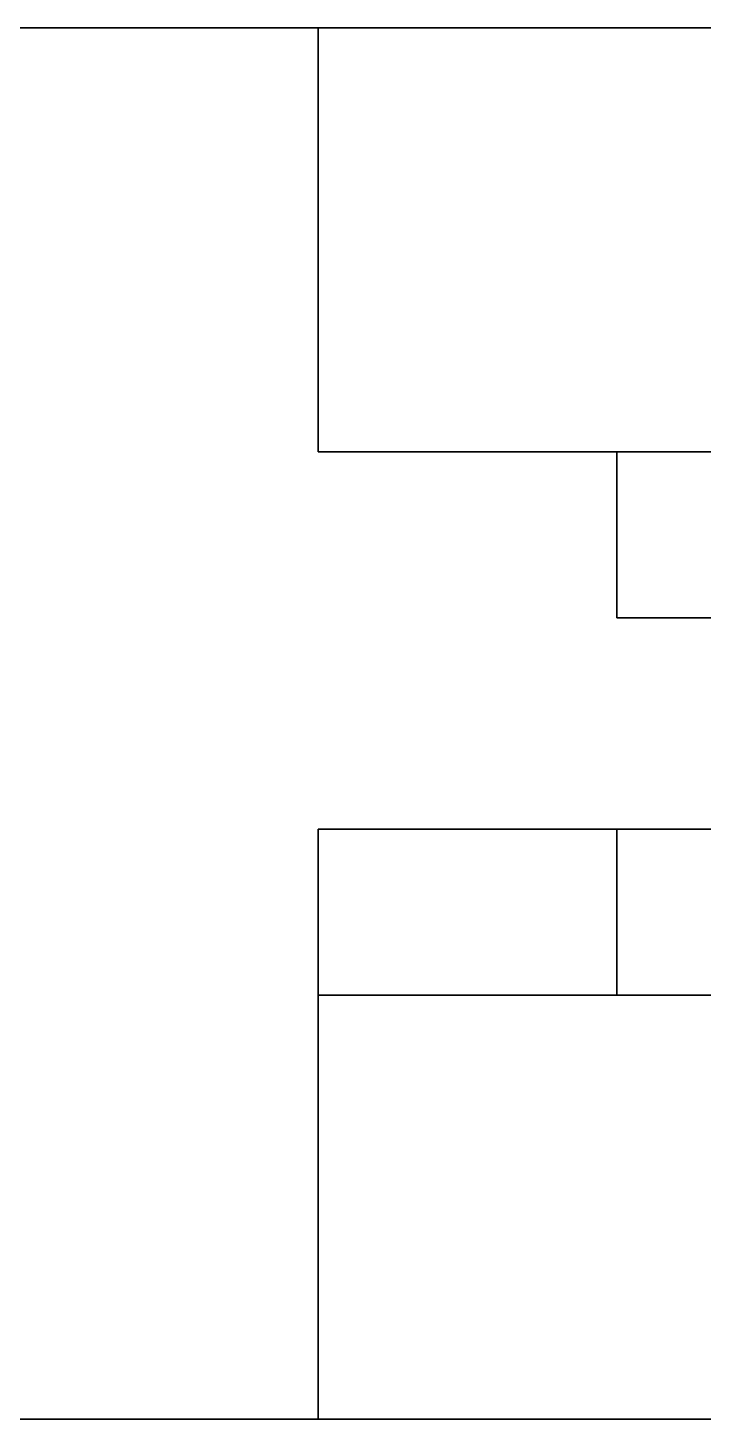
# Model space of a CAD drawing. Header units: metres. Extents: x -14 to 38.7, y -1.1 to 11.2.
# Drawn here: x 18.44 to 23.32, y 0.57 to 10.63 of the extents above; entities that cross this region are included whole.
import ezdxf

# ---------------------------------------------------------------- set-up
doc = ezdxf.new("R2010")
doc.units = ezdxf.units.M

msp = doc.modelspace()

# ---------------------------------------------------------------- linework, layer by layer
at = {"layer": 'F1_CORE', "color": 8}
msp.add_polyline3d([(30.88, 6.73, 0), (30.88, 4.47, 0), (29.23, 4.47, 0), (29.23, 4.835, 0), (20.54, 4.835, 0), (20.54, 0.57, 0), (18.14, 0.57, 0), (18.14, 4.835, 0), (9.45, 4.835, 0), (9.45, 4.47, 0), (7.8, 4.47, 0), (7.8, 6.73, 0), (9.45, 6.73, 0), (9.45, 6.365, 0), (15.98, 6.365, 0), (15.98, 7.565, 0), (18.14, 7.565, 0), (18.14, 10.63, 0), (20.54, 10.63, 0), (20.54, 7.565, 0), (22.7, 7.565, 0), (22.7, 6.365, 0), (29.23, 6.365, 0), (29.23, 6.73, 0)], close=True, dxfattribs=at)
at = {"layer": 'F1_CORE', "color": 15}
msp.add_polyline3d([(7.8, 6.73, 2.6), (7.8, 4.47, 2.6), (9.45, 4.47, 2.6), (9.45, 4.835, 2.6), (18.14, 4.835, 2.6), (18.14, 0.57, 2.6), (20.54, 0.57, 2.6), (20.54, 4.835, 2.6), (29.23, 4.835, 2.6), (29.23, 4.47, 2.6), (30.88, 4.47, 2.6), (30.88, 6.73, 2.6), (29.23, 6.73, 2.6), (29.23, 6.365, 2.6), (22.7, 6.365, 2.6), (22.7, 7.565, 2.6), (20.54, 7.565, 2.6), (20.54, 10.63, 2.6), (18.14, 10.63, 2.6), (18.14, 7.565, 2.6), (15.98, 7.565, 2.6), (15.98, 6.365, 2.6), (9.45, 6.365, 2.6), (9.45, 6.73, 2.6)], close=True, dxfattribs=at)
at = {"layer": 'F1_CORE', "color": 43}
for points in [[(20.54, 10.63, 2.6), (20.54, 10.63), (18.14, 10.63), (18.14, 10.63, 2.6)], [(20.54, 7.565, 2.6), (20.54, 7.565), (20.54, 10.63), (20.54, 10.63, 2.6)], [(22.7, 7.565, 2.6), (22.7, 7.565), (20.54, 7.565), (20.54, 7.565, 2.6)], [(22.7, 6.365, 2.6), (22.7, 6.365), (22.7, 7.565), (22.7, 7.565, 2.6)], [(24.58, 6.365, 2.6), (24.58, 6.365), (22.7, 6.365), (22.7, 6.365, 2.6)], [(20.54, 4.835, 2.6), (20.54, 4.835), (22.7, 4.835), (22.7, 4.835, 2.6)], [(20.54, 3.635, 2.6), (20.54, 3.635), (20.54, 4.835), (20.54, 4.835, 2.6)], [(22.7, 4.835, 2.6), (22.7, 4.835), (24.58, 4.835), (24.58, 4.835, 2.6)], [(20.54, 0.57, 2.6), (20.54, 0.57), (20.54, 3.635), (20.54, 3.635, 2.6)], [(18.14, 0.57, 2.6), (18.14, 0.57), (20.54, 0.57), (20.54, 0.57, 2.6)]]:
    msp.add_3dface(points, dxfattribs=at)
at = {"layer": 'F1_CORE', "color": 143}
for points in [[(19.94, 10.63, 2.3), (19.94, 10.63, 1.1), (18.74, 10.63, 1.1), (18.74, 10.63, 2.3)], [(18.74, 0.57, 2.3), (18.74, 0.57, 1.1), (19.94, 0.57, 1.1), (19.94, 0.57, 2.3)]]:
    msp.add_3dface(points, dxfattribs=at)
at = {"layer": 'F1_MNE_DORM1', "color": 8}
msp.add_polyline3d([(23.45, 10.63, 0), (23.45, 8.395, 0), (24.58, 8.395, 0), (24.58, 7.565, 0), (20.54, 7.565, 0), (20.54, 10.63, 0)], close=True, dxfattribs=at)
at = {"layer": 'F1_MNE_DORM1', "color": 15}
msp.add_polyline3d([(20.54, 10.63, 2.6), (20.54, 7.565, 2.6), (24.58, 7.565, 2.6), (24.58, 8.395, 2.6), (23.45, 8.395, 2.6), (23.45, 10.63, 2.6)], close=True, dxfattribs=at)
at = {"layer": 'F1_MNE_DORM1', "color": 43}
for points in [[(20.54, 10.63, 2.6), (20.54, 10.63), (20.54, 7.565), (20.54, 7.565, 2.6)], [(23.45, 10.63, 2.6), (23.45, 10.63), (20.54, 10.63), (20.54, 10.63, 2.6)], [(20.54, 7.565, 2.6), (20.54, 7.565), (22.7, 7.565), (22.7, 7.565, 2.6)], [(22.7, 7.565, 2.6), (22.7, 7.565), (24.58, 7.565), (24.58, 7.565, 2.6)]]:
    msp.add_3dface(points, dxfattribs=at)
at = {"layer": 'F1_MNE_DORM1', "color": 143}
msp.add_3dface([(22.595, 10.63, 2.3), (22.595, 10.63, 1.1), (21.395, 10.63, 1.1), (21.395, 10.63, 2.3)], dxfattribs=at)
at = {"layer": 'F1_MSE_BWC1', "color": 43}
for points in [[(22.7, 4.835, 2.6), (22.7, 4.835), (20.54, 4.835), (20.54, 4.835, 2.6)], [(20.54, 4.835, 2.6), (20.54, 4.835), (20.54, 3.635), (20.54, 3.635, 2.6)], [(22.7, 3.635, 2.6), (22.7, 3.635), (22.7, 4.835), (22.7, 4.835, 2.6)], [(20.54, 3.635, 2.6), (20.54, 3.635), (22.7, 3.635), (22.7, 3.635, 2.6)]]:
    msp.add_3dface(points, dxfattribs=at)
at = {"layer": 'F1_MSE_BWC1', "color": 8}
msp.add_3dface([(22.7, 4.835), (22.7, 3.635), (20.54, 3.635), (20.54, 4.835)], dxfattribs=at)
at = {"layer": 'F1_MSE_BWC1', "color": 15}
msp.add_3dface([(20.54, 4.835, 2.6), (20.54, 3.635, 2.6), (22.7, 3.635, 2.6), (22.7, 4.835, 2.6)], dxfattribs=at)
at = {"layer": 'F1_MSE_BWC1', "color": 143}
msp.add_3dface([(22.7, 3.935, 2.1), (22.7, 3.935, 1.5), (22.7, 4.535, 1.5), (22.7, 4.535, 2.1)], dxfattribs=at)
at = {"layer": 'F1_MSE_BWC1', "color": 45}
msp.add_3dface([(21.8, 3.635, 2.1), (21.8, 3.635), (22.6, 3.635), (22.6, 3.635, 2.1)], dxfattribs=at)
at = {"layer": 'F1_MSE_DORM1', "color": 8}
msp.add_polyline3d([(24.58, 3.635, 0), (24.58, 2.805, 0), (23.45, 2.805, 0), (23.45, 0.57, 0), (20.54, 0.57, 0), (20.54, 3.635, 0)], close=True, dxfattribs=at)
at = {"layer": 'F1_MSE_DORM1', "color": 15}
msp.add_polyline3d([(20.54, 3.635, 2.6), (20.54, 0.57, 2.6), (23.45, 0.57, 2.6), (23.45, 2.805, 2.6), (24.58, 2.805, 2.6), (24.58, 3.635, 2.6)], close=True, dxfattribs=at)
at = {"layer": 'F1_MSE_DORM1', "color": 43}
for points in [[(20.54, 3.635, 2.6), (20.54, 3.635), (20.54, 0.57), (20.54, 0.57, 2.6)], [(22.7, 3.635, 2.6), (22.7, 3.635), (20.54, 3.635), (20.54, 3.635, 2.6)], [(24.58, 3.635, 2.6), (24.58, 3.635), (22.7, 3.635), (22.7, 3.635, 2.6)], [(20.54, 0.57, 2.6), (20.54, 0.57), (23.45, 0.57), (23.45, 0.57, 2.6)]]:
    msp.add_3dface(points, dxfattribs=at)
at = {"layer": 'F1_MSE_DORM1', "color": 45}
msp.add_3dface([(22.6, 3.635, 2.1), (22.6, 3.635), (21.8, 3.635), (21.8, 3.635, 2.1)], dxfattribs=at)
at = {"layer": 'F1_MSE_DORM1', "color": 143}
msp.add_3dface([(21.395, 0.57, 2.3), (21.395, 0.57, 1.1), (22.595, 0.57, 1.1), (22.595, 0.57, 2.3)], dxfattribs=at)
at = {"layer": 'F2_CORE', "color": 8}
msp.add_polyline3d([(30.88, 6.73, 2.6), (30.88, 4.47, 2.6), (29.23, 4.47, 2.6), (29.23, 4.835, 2.6), (20.54, 4.835, 2.6), (20.54, 0.57, 2.6), (18.14, 0.57, 2.6), (18.14, 4.835, 2.6), (9.45, 4.835, 2.6), (9.45, 4.47, 2.6), (7.8, 4.47, 2.6), (7.8, 6.73, 2.6), (9.45, 6.73, 2.6), (9.45, 6.365, 2.6), (15.98, 6.365, 2.6), (15.98, 7.565, 2.6), (18.14, 7.565, 2.6), (18.14, 10.63, 2.6), (20.54, 10.63, 2.6), (20.54, 7.565, 2.6), (22.7, 7.565, 2.6), (22.7, 6.365, 2.6), (29.23, 6.365, 2.6), (29.23, 6.73, 2.6)], close=True, dxfattribs=at)
at = {"layer": 'F2_CORE', "color": 15}
msp.add_polyline3d([(7.8, 6.73, 5.2), (7.8, 4.47, 5.2), (9.45, 4.47, 5.2), (9.45, 4.835, 5.2), (18.14, 4.835, 5.2), (18.14, 0.57, 5.2), (20.54, 0.57, 5.2), (20.54, 4.835, 5.2), (29.23, 4.835, 5.2), (29.23, 4.47, 5.2), (30.88, 4.47, 5.2), (30.88, 6.73, 5.2), (29.23, 6.73, 5.2), (29.23, 6.365, 5.2), (22.7, 6.365, 5.2), (22.7, 7.565, 5.2), (20.54, 7.565, 5.2), (20.54, 10.63, 5.2), (18.14, 10.63, 5.2), (18.14, 7.565, 5.2), (15.98, 7.565, 5.2), (15.98, 6.365, 5.2), (9.45, 6.365, 5.2), (9.45, 6.73, 5.2)], close=True, dxfattribs=at)
at = {"layer": 'F2_CORE', "color": 43}
for points in [[(20.54, 10.63, 5.2), (20.54, 10.63, 2.6), (18.14, 10.63, 2.6), (18.14, 10.63, 5.2)], [(20.54, 7.565, 5.2), (20.54, 7.565, 2.6), (20.54, 10.63, 2.6), (20.54, 10.63, 5.2)], [(22.7, 7.565, 5.2), (22.7, 7.565, 2.6), (20.54, 7.565, 2.6), (20.54, 7.565, 5.2)], [(22.7, 6.365, 5.2), (22.7, 6.365, 2.6), (22.7, 7.565, 2.6), (22.7, 7.565, 5.2)], [(24.58, 6.365, 5.2), (24.58, 6.365, 2.6), (22.7, 6.365, 2.6), (22.7, 6.365, 5.2)], [(20.54, 4.835, 5.2), (20.54, 4.835, 2.6), (22.7, 4.835, 2.6), (22.7, 4.835, 5.2)], [(20.54, 3.635, 5.2), (20.54, 3.635, 2.6), (20.54, 4.835, 2.6), (20.54, 4.835, 5.2)], [(22.7, 4.835, 5.2), (22.7, 4.835, 2.6), (24.58, 4.835, 2.6), (24.58, 4.835, 5.2)], [(20.54, 0.57, 5.2), (20.54, 0.57, 2.6), (20.54, 3.635, 2.6), (20.54, 3.635, 5.2)], [(18.14, 0.57, 5.2), (18.14, 0.57, 2.6), (20.54, 0.57, 2.6), (20.54, 0.57, 5.2)]]:
    msp.add_3dface(points, dxfattribs=at)
at = {"layer": 'F2_CORE', "color": 143}
for points in [[(19.94, 10.63, 4.9), (19.94, 10.63, 3.7), (18.74, 10.63, 3.7), (18.74, 10.63, 4.9)], [(18.74, 0.57, 4.9), (18.74, 0.57, 3.7), (19.94, 0.57, 3.7), (19.94, 0.57, 4.9)]]:
    msp.add_3dface(points, dxfattribs=at)
at = {"layer": 'F2_MNE_DORM1', "color": 8}
msp.add_polyline3d([(23.45, 10.63, 2.6), (23.45, 8.395, 2.6), (24.58, 8.395, 2.6), (24.58, 7.565, 2.6), (20.54, 7.565, 2.6), (20.54, 10.63, 2.6)], close=True, dxfattribs=at)
at = {"layer": 'F2_MNE_DORM1', "color": 15}
msp.add_polyline3d([(20.54, 10.63, 5.2), (20.54, 7.565, 5.2), (24.58, 7.565, 5.2), (24.58, 8.395, 5.2), (23.45, 8.395, 5.2), (23.45, 10.63, 5.2)], close=True, dxfattribs=at)
at = {"layer": 'F2_MNE_DORM1', "color": 43}
for points in [[(20.54, 10.63, 5.2), (20.54, 10.63, 2.6), (20.54, 7.565, 2.6), (20.54, 7.565, 5.2)], [(23.45, 10.63, 5.2), (23.45, 10.63, 2.6), (20.54, 10.63, 2.6), (20.54, 10.63, 5.2)], [(20.54, 7.565, 5.2), (20.54, 7.565, 2.6), (22.7, 7.565, 2.6), (22.7, 7.565, 5.2)], [(22.7, 7.565, 5.2), (22.7, 7.565, 2.6), (24.58, 7.565, 2.6), (24.58, 7.565, 5.2)]]:
    msp.add_3dface(points, dxfattribs=at)
at = {"layer": 'F2_MNE_DORM1', "color": 143}
msp.add_3dface([(22.595, 10.63, 4.9), (22.595, 10.63, 3.7), (21.395, 10.63, 3.7), (21.395, 10.63, 4.9)], dxfattribs=at)
at = {"layer": 'F2_MSE_BWC1', "color": 43}
for points in [[(22.7, 4.835, 5.2), (22.7, 4.835, 2.6), (20.54, 4.835, 2.6), (20.54, 4.835, 5.2)], [(20.54, 4.835, 5.2), (20.54, 4.835, 2.6), (20.54, 3.635, 2.6), (20.54, 3.635, 5.2)], [(22.7, 3.635, 5.2), (22.7, 3.635, 2.6), (22.7, 4.835, 2.6), (22.7, 4.835, 5.2)], [(20.54, 3.635, 5.2), (20.54, 3.635, 2.6), (22.7, 3.635, 2.6), (22.7, 3.635, 5.2)]]:
    msp.add_3dface(points, dxfattribs=at)
at = {"layer": 'F2_MSE_BWC1', "color": 8}
msp.add_3dface([(22.7, 4.835, 2.6), (22.7, 3.635, 2.6), (20.54, 3.635, 2.6), (20.54, 4.835, 2.6)], dxfattribs=at)
at = {"layer": 'F2_MSE_BWC1', "color": 15}
msp.add_3dface([(20.54, 4.835, 5.2), (20.54, 3.635, 5.2), (22.7, 3.635, 5.2), (22.7, 4.835, 5.2)], dxfattribs=at)
at = {"layer": 'F2_MSE_BWC1', "color": 143}
msp.add_3dface([(22.7, 3.935, 4.7), (22.7, 3.935, 4.1), (22.7, 4.535, 4.1), (22.7, 4.535, 4.7)], dxfattribs=at)
at = {"layer": 'F2_MSE_BWC1', "color": 45}
msp.add_3dface([(21.8, 3.635, 4.7), (21.8, 3.635, 2.6), (22.6, 3.635, 2.6), (22.6, 3.635, 4.7)], dxfattribs=at)
at = {"layer": 'F2_MSE_DORM1', "color": 8}
msp.add_polyline3d([(24.58, 3.635, 2.6), (24.58, 2.805, 2.6), (23.45, 2.805, 2.6), (23.45, 0.57, 2.6), (20.54, 0.57, 2.6), (20.54, 3.635, 2.6)], close=True, dxfattribs=at)
at = {"layer": 'F2_MSE_DORM1', "color": 15}
msp.add_polyline3d([(20.54, 3.635, 5.2), (20.54, 0.57, 5.2), (23.45, 0.57, 5.2), (23.45, 2.805, 5.2), (24.58, 2.805, 5.2), (24.58, 3.635, 5.2)], close=True, dxfattribs=at)
at = {"layer": 'F2_MSE_DORM1', "color": 43}
for points in [[(20.54, 3.635, 5.2), (20.54, 3.635, 2.6), (20.54, 0.57, 2.6), (20.54, 0.57, 5.2)], [(22.7, 3.635, 5.2), (22.7, 3.635, 2.6), (20.54, 3.635, 2.6), (20.54, 3.635, 5.2)], [(24.58, 3.635, 5.2), (24.58, 3.635, 2.6), (22.7, 3.635, 2.6), (22.7, 3.635, 5.2)], [(20.54, 0.57, 5.2), (20.54, 0.57, 2.6), (23.45, 0.57, 2.6), (23.45, 0.57, 5.2)]]:
    msp.add_3dface(points, dxfattribs=at)
at = {"layer": 'F2_MSE_DORM1', "color": 45}
msp.add_3dface([(22.6, 3.635, 4.7), (22.6, 3.635, 2.6), (21.8, 3.635, 2.6), (21.8, 3.635, 4.7)], dxfattribs=at)
at = {"layer": 'F2_MSE_DORM1', "color": 143}
msp.add_3dface([(21.395, 0.57, 4.9), (21.395, 0.57, 3.7), (22.595, 0.57, 3.7), (22.595, 0.57, 4.9)], dxfattribs=at)
at = {"layer": 'F3_CORE', "color": 8}
msp.add_polyline3d([(30.88, 6.73, 5.2), (30.88, 4.47, 5.2), (29.23, 4.47, 5.2), (29.23, 4.835, 5.2), (20.54, 4.835, 5.2), (20.54, 0.57, 5.2), (18.14, 0.57, 5.2), (18.14, 4.835, 5.2), (9.45, 4.835, 5.2), (9.45, 4.47, 5.2), (7.8, 4.47, 5.2), (7.8, 6.73, 5.2), (9.45, 6.73, 5.2), (9.45, 6.365, 5.2), (15.98, 6.365, 5.2), (15.98, 7.565, 5.2), (18.14, 7.565, 5.2), (18.14, 10.63, 5.2), (20.54, 10.63, 5.2), (20.54, 7.565, 5.2), (22.7, 7.565, 5.2), (22.7, 6.365, 5.2), (29.23, 6.365, 5.2), (29.23, 6.73, 5.2)], close=True, dxfattribs=at)
at = {"layer": 'F3_CORE', "color": 15}
msp.add_polyline3d([(7.8, 6.73, 7.8), (7.8, 4.47, 7.8), (9.45, 4.47, 7.8), (9.45, 4.835, 7.8), (18.14, 4.835, 7.8), (18.14, 0.57, 7.8), (20.54, 0.57, 7.8), (20.54, 4.835, 7.8), (29.23, 4.835, 7.8), (29.23, 4.47, 7.8), (30.88, 4.47, 7.8), (30.88, 6.73, 7.8), (29.23, 6.73, 7.8), (29.23, 6.365, 7.8), (22.7, 6.365, 7.8), (22.7, 7.565, 7.8), (20.54, 7.565, 7.8), (20.54, 10.63, 7.8), (18.14, 10.63, 7.8), (18.14, 7.565, 7.8), (15.98, 7.565, 7.8), (15.98, 6.365, 7.8), (9.45, 6.365, 7.8), (9.45, 6.73, 7.8)], close=True, dxfattribs=at)
at = {"layer": 'F3_CORE', "color": 43}
for points in [[(20.54, 10.63, 7.8), (20.54, 10.63, 5.2), (18.14, 10.63, 5.2), (18.14, 10.63, 7.8)], [(20.54, 7.565, 7.8), (20.54, 7.565, 5.2), (20.54, 10.63, 5.2), (20.54, 10.63, 7.8)], [(22.7, 7.565, 7.8), (22.7, 7.565, 5.2), (20.54, 7.565, 5.2), (20.54, 7.565, 7.8)], [(22.7, 6.365, 7.8), (22.7, 6.365, 5.2), (22.7, 7.565, 5.2), (22.7, 7.565, 7.8)], [(24.58, 6.365, 7.8), (24.58, 6.365, 5.2), (22.7, 6.365, 5.2), (22.7, 6.365, 7.8)], [(20.54, 4.835, 7.8), (20.54, 4.835, 5.2), (22.7, 4.835, 5.2), (22.7, 4.835, 7.8)], [(20.54, 3.635, 7.8), (20.54, 3.635, 5.2), (20.54, 4.835, 5.2), (20.54, 4.835, 7.8)], [(22.7, 4.835, 7.8), (22.7, 4.835, 5.2), (24.58, 4.835, 5.2), (24.58, 4.835, 7.8)], [(20.54, 0.57, 7.8), (20.54, 0.57, 5.2), (20.54, 3.635, 5.2), (20.54, 3.635, 7.8)], [(18.14, 0.57, 7.8), (18.14, 0.57, 5.2), (20.54, 0.57, 5.2), (20.54, 0.57, 7.8)]]:
    msp.add_3dface(points, dxfattribs=at)
at = {"layer": 'F3_CORE', "color": 143}
for points in [[(19.94, 10.63, 7.5), (19.94, 10.63, 6.3), (18.74, 10.63, 6.3), (18.74, 10.63, 7.5)], [(18.74, 0.57, 7.5), (18.74, 0.57, 6.3), (19.94, 0.57, 6.3), (19.94, 0.57, 7.5)]]:
    msp.add_3dface(points, dxfattribs=at)
at = {"layer": 'F3_MNE_DORM1', "color": 8}
msp.add_polyline3d([(23.45, 10.63, 5.2), (23.45, 8.395, 5.2), (24.58, 8.395, 5.2), (24.58, 7.565, 5.2), (20.54, 7.565, 5.2), (20.54, 10.63, 5.2)], close=True, dxfattribs=at)
at = {"layer": 'F3_MNE_DORM1', "color": 15}
msp.add_polyline3d([(20.54, 10.63, 7.8), (20.54, 7.565, 7.8), (24.58, 7.565, 7.8), (24.58, 8.395, 7.8), (23.45, 8.395, 7.8), (23.45, 10.63, 7.8)], close=True, dxfattribs=at)
at = {"layer": 'F3_MNE_DORM1', "color": 43}
for points in [[(20.54, 10.63, 7.8), (20.54, 10.63, 5.2), (20.54, 7.565, 5.2), (20.54, 7.565, 7.8)], [(23.45, 10.63, 7.8), (23.45, 10.63, 5.2), (20.54, 10.63, 5.2), (20.54, 10.63, 7.8)], [(20.54, 7.565, 7.8), (20.54, 7.565, 5.2), (22.7, 7.565, 5.2), (22.7, 7.565, 7.8)], [(22.7, 7.565, 7.8), (22.7, 7.565, 5.2), (24.58, 7.565, 5.2), (24.58, 7.565, 7.8)]]:
    msp.add_3dface(points, dxfattribs=at)
at = {"layer": 'F3_MNE_DORM1', "color": 143}
msp.add_3dface([(22.595, 10.63, 7.5), (22.595, 10.63, 6.3), (21.395, 10.63, 6.3), (21.395, 10.63, 7.5)], dxfattribs=at)
at = {"layer": 'F3_MSE_BWC1', "color": 43}
for points in [[(22.7, 4.835, 7.8), (22.7, 4.835, 5.2), (20.54, 4.835, 5.2), (20.54, 4.835, 7.8)], [(20.54, 4.835, 7.8), (20.54, 4.835, 5.2), (20.54, 3.635, 5.2), (20.54, 3.635, 7.8)], [(22.7, 3.635, 7.8), (22.7, 3.635, 5.2), (22.7, 4.835, 5.2), (22.7, 4.835, 7.8)], [(20.54, 3.635, 7.8), (20.54, 3.635, 5.2), (22.7, 3.635, 5.2), (22.7, 3.635, 7.8)]]:
    msp.add_3dface(points, dxfattribs=at)
at = {"layer": 'F3_MSE_BWC1', "color": 8}
msp.add_3dface([(22.7, 4.835, 5.2), (22.7, 3.635, 5.2), (20.54, 3.635, 5.2), (20.54, 4.835, 5.2)], dxfattribs=at)
at = {"layer": 'F3_MSE_BWC1', "color": 15}
msp.add_3dface([(20.54, 4.835, 7.8), (20.54, 3.635, 7.8), (22.7, 3.635, 7.8), (22.7, 4.835, 7.8)], dxfattribs=at)
at = {"layer": 'F3_MSE_BWC1', "color": 143}
msp.add_3dface([(22.7, 3.935, 7.3), (22.7, 3.935, 6.7), (22.7, 4.535, 6.7), (22.7, 4.535, 7.3)], dxfattribs=at)
at = {"layer": 'F3_MSE_BWC1', "color": 45}
msp.add_3dface([(21.8, 3.635, 7.3), (21.8, 3.635, 5.2), (22.6, 3.635, 5.2), (22.6, 3.635, 7.3)], dxfattribs=at)
at = {"layer": 'F3_MSE_DORM1', "color": 8}
msp.add_polyline3d([(24.58, 3.635, 5.2), (24.58, 2.805, 5.2), (23.45, 2.805, 5.2), (23.45, 0.57, 5.2), (20.54, 0.57, 5.2), (20.54, 3.635, 5.2)], close=True, dxfattribs=at)
at = {"layer": 'F3_MSE_DORM1', "color": 15}
msp.add_polyline3d([(20.54, 3.635, 7.8), (20.54, 0.57, 7.8), (23.45, 0.57, 7.8), (23.45, 2.805, 7.8), (24.58, 2.805, 7.8), (24.58, 3.635, 7.8)], close=True, dxfattribs=at)
at = {"layer": 'F3_MSE_DORM1', "color": 43}
for points in [[(20.54, 3.635, 7.8), (20.54, 3.635, 5.2), (20.54, 0.57, 5.2), (20.54, 0.57, 7.8)], [(22.7, 3.635, 7.8), (22.7, 3.635, 5.2), (20.54, 3.635, 5.2), (20.54, 3.635, 7.8)], [(24.58, 3.635, 7.8), (24.58, 3.635, 5.2), (22.7, 3.635, 5.2), (22.7, 3.635, 7.8)], [(20.54, 0.57, 7.8), (20.54, 0.57, 5.2), (23.45, 0.57, 5.2), (23.45, 0.57, 7.8)]]:
    msp.add_3dface(points, dxfattribs=at)
at = {"layer": 'F3_MSE_DORM1', "color": 45}
msp.add_3dface([(22.6, 3.635, 7.3), (22.6, 3.635, 5.2), (21.8, 3.635, 5.2), (21.8, 3.635, 7.3)], dxfattribs=at)
at = {"layer": 'F3_MSE_DORM1', "color": 143}
msp.add_3dface([(21.395, 0.57, 7.5), (21.395, 0.57, 6.3), (22.595, 0.57, 6.3), (22.595, 0.57, 7.5)], dxfattribs=at)
at = {"layer": 'F4_CORE', "color": 8}
msp.add_polyline3d([(30.88, 6.73, 7.8), (30.88, 4.47, 7.8), (29.23, 4.47, 7.8), (29.23, 4.835, 7.8), (20.54, 4.835, 7.8), (20.54, 0.57, 7.8), (18.14, 0.57, 7.8), (18.14, 4.835, 7.8), (9.45, 4.835, 7.8), (9.45, 4.47, 7.8), (7.8, 4.47, 7.8), (7.8, 6.73, 7.8), (9.45, 6.73, 7.8), (9.45, 6.365, 7.8), (15.98, 6.365, 7.8), (15.98, 7.565, 7.8), (18.14, 7.565, 7.8), (18.14, 10.63, 7.8), (20.54, 10.63, 7.8), (20.54, 7.565, 7.8), (22.7, 7.565, 7.8), (22.7, 6.365, 7.8), (29.23, 6.365, 7.8), (29.23, 6.73, 7.8)], close=True, dxfattribs=at)
at = {"layer": 'F4_CORE', "color": 15}
msp.add_polyline3d([(7.8, 6.73, 10.4), (7.8, 4.47, 10.4), (9.45, 4.47, 10.4), (9.45, 4.835, 10.4), (18.14, 4.835, 10.4), (18.14, 0.57, 10.4), (20.54, 0.57, 10.4), (20.54, 4.835, 10.4), (29.23, 4.835, 10.4), (29.23, 4.47, 10.4), (30.88, 4.47, 10.4), (30.88, 6.73, 10.4), (29.23, 6.73, 10.4), (29.23, 6.365, 10.4), (22.7, 6.365, 10.4), (22.7, 7.565, 10.4), (20.54, 7.565, 10.4), (20.54, 10.63, 10.4), (18.14, 10.63, 10.4), (18.14, 7.565, 10.4), (15.98, 7.565, 10.4), (15.98, 6.365, 10.4), (9.45, 6.365, 10.4), (9.45, 6.73, 10.4)], close=True, dxfattribs=at)
at = {"layer": 'F4_CORE', "color": 43}
for points in [[(20.54, 10.63, 10.4), (20.54, 10.63, 7.8), (18.14, 10.63, 7.8), (18.14, 10.63, 10.4)], [(20.54, 7.565, 10.4), (20.54, 7.565, 7.8), (20.54, 10.63, 7.8), (20.54, 10.63, 10.4)], [(22.7, 7.565, 10.4), (22.7, 7.565, 7.8), (20.54, 7.565, 7.8), (20.54, 7.565, 10.4)], [(22.7, 6.365, 10.4), (22.7, 6.365, 7.8), (22.7, 7.565, 7.8), (22.7, 7.565, 10.4)], [(24.58, 6.365, 10.4), (24.58, 6.365, 7.8), (22.7, 6.365, 7.8), (22.7, 6.365, 10.4)], [(20.54, 4.835, 10.4), (20.54, 4.835, 7.8), (22.7, 4.835, 7.8), (22.7, 4.835, 10.4)], [(20.54, 3.635, 10.4), (20.54, 3.635, 7.8), (20.54, 4.835, 7.8), (20.54, 4.835, 10.4)], [(22.7, 4.835, 10.4), (22.7, 4.835, 7.8), (24.58, 4.835, 7.8), (24.58, 4.835, 10.4)], [(20.54, 0.57, 10.4), (20.54, 0.57, 7.8), (20.54, 3.635, 7.8), (20.54, 3.635, 10.4)], [(18.14, 0.57, 10.4), (18.14, 0.57, 7.8), (20.54, 0.57, 7.8), (20.54, 0.57, 10.4)]]:
    msp.add_3dface(points, dxfattribs=at)
at = {"layer": 'F4_CORE', "color": 143}
for points in [[(19.94, 10.63, 10.1), (19.94, 10.63, 8.9), (18.74, 10.63, 8.9), (18.74, 10.63, 10.1)], [(18.74, 0.57, 10.1), (18.74, 0.57, 8.9), (19.94, 0.57, 8.9), (19.94, 0.57, 10.1)]]:
    msp.add_3dface(points, dxfattribs=at)
at = {"layer": 'F4_MNE_DORM1', "color": 8}
msp.add_polyline3d([(23.45, 10.63, 7.8), (23.45, 8.395, 7.8), (24.58, 8.395, 7.8), (24.58, 7.565, 7.8), (20.54, 7.565, 7.8), (20.54, 10.63, 7.8)], close=True, dxfattribs=at)
at = {"layer": 'F4_MNE_DORM1', "color": 15}
msp.add_polyline3d([(20.54, 10.63, 10.4), (20.54, 7.565, 10.4), (24.58, 7.565, 10.4), (24.58, 8.395, 10.4), (23.45, 8.395, 10.4), (23.45, 10.63, 10.4)], close=True, dxfattribs=at)
at = {"layer": 'F4_MNE_DORM1', "color": 43}
for points in [[(20.54, 10.63, 10.4), (20.54, 10.63, 7.8), (20.54, 7.565, 7.8), (20.54, 7.565, 10.4)], [(23.45, 10.63, 10.4), (23.45, 10.63, 7.8), (20.54, 10.63, 7.8), (20.54, 10.63, 10.4)], [(20.54, 7.565, 10.4), (20.54, 7.565, 7.8), (22.7, 7.565, 7.8), (22.7, 7.565, 10.4)], [(22.7, 7.565, 10.4), (22.7, 7.565, 7.8), (24.58, 7.565, 7.8), (24.58, 7.565, 10.4)]]:
    msp.add_3dface(points, dxfattribs=at)
at = {"layer": 'F4_MNE_DORM1', "color": 143}
msp.add_3dface([(22.595, 10.63, 10.1), (22.595, 10.63, 8.9), (21.395, 10.63, 8.9), (21.395, 10.63, 10.1)], dxfattribs=at)
at = {"layer": 'F4_MSE_BWC1', "color": 43}
for points in [[(22.7, 4.835, 10.4), (22.7, 4.835, 7.8), (20.54, 4.835, 7.8), (20.54, 4.835, 10.4)], [(20.54, 4.835, 10.4), (20.54, 4.835, 7.8), (20.54, 3.635, 7.8), (20.54, 3.635, 10.4)], [(22.7, 3.635, 10.4), (22.7, 3.635, 7.8), (22.7, 4.835, 7.8), (22.7, 4.835, 10.4)], [(20.54, 3.635, 10.4), (20.54, 3.635, 7.8), (22.7, 3.635, 7.8), (22.7, 3.635, 10.4)]]:
    msp.add_3dface(points, dxfattribs=at)
at = {"layer": 'F4_MSE_BWC1', "color": 8}
msp.add_3dface([(22.7, 4.835, 7.8), (22.7, 3.635, 7.8), (20.54, 3.635, 7.8), (20.54, 4.835, 7.8)], dxfattribs=at)
at = {"layer": 'F4_MSE_BWC1', "color": 15}
msp.add_3dface([(20.54, 4.835, 10.4), (20.54, 3.635, 10.4), (22.7, 3.635, 10.4), (22.7, 4.835, 10.4)], dxfattribs=at)
at = {"layer": 'F4_MSE_BWC1', "color": 143}
msp.add_3dface([(22.7, 3.935, 9.9), (22.7, 3.935, 9.3), (22.7, 4.535, 9.3), (22.7, 4.535, 9.9)], dxfattribs=at)
at = {"layer": 'F4_MSE_BWC1', "color": 45}
msp.add_3dface([(21.8, 3.635, 9.9), (21.8, 3.635, 7.8), (22.6, 3.635, 7.8), (22.6, 3.635, 9.9)], dxfattribs=at)
at = {"layer": 'F4_MSE_DORM1', "color": 8}
msp.add_polyline3d([(24.58, 3.635, 7.8), (24.58, 2.805, 7.8), (23.45, 2.805, 7.8), (23.45, 0.57, 7.8), (20.54, 0.57, 7.8), (20.54, 3.635, 7.8)], close=True, dxfattribs=at)
at = {"layer": 'F4_MSE_DORM1', "color": 15}
msp.add_polyline3d([(20.54, 3.635, 10.4), (20.54, 0.57, 10.4), (23.45, 0.57, 10.4), (23.45, 2.805, 10.4), (24.58, 2.805, 10.4), (24.58, 3.635, 10.4)], close=True, dxfattribs=at)
at = {"layer": 'F4_MSE_DORM1', "color": 43}
for points in [[(20.54, 3.635, 10.4), (20.54, 3.635, 7.8), (20.54, 0.57, 7.8), (20.54, 0.57, 10.4)], [(22.7, 3.635, 10.4), (22.7, 3.635, 7.8), (20.54, 3.635, 7.8), (20.54, 3.635, 10.4)], [(24.58, 3.635, 10.4), (24.58, 3.635, 7.8), (22.7, 3.635, 7.8), (22.7, 3.635, 10.4)], [(20.54, 0.57, 10.4), (20.54, 0.57, 7.8), (23.45, 0.57, 7.8), (23.45, 0.57, 10.4)]]:
    msp.add_3dface(points, dxfattribs=at)
at = {"layer": 'F4_MSE_DORM1', "color": 45}
msp.add_3dface([(22.6, 3.635, 9.9), (22.6, 3.635, 7.8), (21.8, 3.635, 7.8), (21.8, 3.635, 9.9)], dxfattribs=at)
at = {"layer": 'F4_MSE_DORM1', "color": 143}
msp.add_3dface([(21.395, 0.57, 10.1), (21.395, 0.57, 8.9), (22.595, 0.57, 8.9), (22.595, 0.57, 10.1)], dxfattribs=at)
at = {"layer": 'F5_CORE', "color": 8}
msp.add_polyline3d([(30.88, 6.73, 10.4), (30.88, 4.47, 10.4), (29.23, 4.47, 10.4), (29.23, 4.835, 10.4), (20.54, 4.835, 10.4), (20.54, 0.57, 10.4), (18.14, 0.57, 10.4), (18.14, 4.835, 10.4), (9.45, 4.835, 10.4), (9.45, 4.47, 10.4), (7.8, 4.47, 10.4), (7.8, 6.73, 10.4), (9.45, 6.73, 10.4), (9.45, 6.365, 10.4), (15.98, 6.365, 10.4), (15.98, 7.565, 10.4), (18.14, 7.565, 10.4), (18.14, 10.63, 10.4), (20.54, 10.63, 10.4), (20.54, 7.565, 10.4), (22.7, 7.565, 10.4), (22.7, 6.365, 10.4), (29.23, 6.365, 10.4), (29.23, 6.73, 10.4)], close=True, dxfattribs=at)
at = {"layer": 'F5_CORE', "color": 15}
msp.add_polyline3d([(7.8, 6.73, 13), (7.8, 4.47, 13), (9.45, 4.47, 13), (9.45, 4.835, 13), (18.14, 4.835, 13), (18.14, 0.57, 13), (20.54, 0.57, 13), (20.54, 4.835, 13), (29.23, 4.835, 13), (29.23, 4.47, 13), (30.88, 4.47, 13), (30.88, 6.73, 13), (29.23, 6.73, 13), (29.23, 6.365, 13), (22.7, 6.365, 13), (22.7, 7.565, 13), (20.54, 7.565, 13), (20.54, 10.63, 13), (18.14, 10.63, 13), (18.14, 7.565, 13), (15.98, 7.565, 13), (15.98, 6.365, 13), (9.45, 6.365, 13), (9.45, 6.73, 13)], close=True, dxfattribs=at)
at = {"layer": 'F5_CORE', "color": 43}
for points in [[(20.54, 10.63, 13), (20.54, 10.63, 10.4), (18.14, 10.63, 10.4), (18.14, 10.63, 13)], [(20.54, 7.565, 13), (20.54, 7.565, 10.4), (20.54, 10.63, 10.4), (20.54, 10.63, 13)], [(22.7, 7.565, 13), (22.7, 7.565, 10.4), (20.54, 7.565, 10.4), (20.54, 7.565, 13)], [(22.7, 6.365, 13), (22.7, 6.365, 10.4), (22.7, 7.565, 10.4), (22.7, 7.565, 13)], [(24.58, 6.365, 13), (24.58, 6.365, 10.4), (22.7, 6.365, 10.4), (22.7, 6.365, 13)], [(20.54, 4.835, 13), (20.54, 4.835, 10.4), (22.7, 4.835, 10.4), (22.7, 4.835, 13)], [(20.54, 3.635, 13), (20.54, 3.635, 10.4), (20.54, 4.835, 10.4), (20.54, 4.835, 13)], [(22.7, 4.835, 13), (22.7, 4.835, 10.4), (24.58, 4.835, 10.4), (24.58, 4.835, 13)], [(20.54, 0.57, 13), (20.54, 0.57, 10.4), (20.54, 3.635, 10.4), (20.54, 3.635, 13)], [(18.14, 0.57, 13), (18.14, 0.57, 10.4), (20.54, 0.57, 10.4), (20.54, 0.57, 13)]]:
    msp.add_3dface(points, dxfattribs=at)
at = {"layer": 'F5_CORE', "color": 143}
for points in [[(19.94, 10.63, 12.7), (19.94, 10.63, 11.5), (18.74, 10.63, 11.5), (18.74, 10.63, 12.7)], [(18.74, 0.57, 12.7), (18.74, 0.57, 11.5), (19.94, 0.57, 11.5), (19.94, 0.57, 12.7)]]:
    msp.add_3dface(points, dxfattribs=at)
at = {"layer": 'F5_MNE_DORM1', "color": 8}
msp.add_polyline3d([(23.45, 10.63, 10.4), (23.45, 8.395, 10.4), (24.58, 8.395, 10.4), (24.58, 7.565, 10.4), (20.54, 7.565, 10.4), (20.54, 10.63, 10.4)], close=True, dxfattribs=at)
at = {"layer": 'F5_MNE_DORM1', "color": 15}
msp.add_polyline3d([(20.54, 10.63, 13), (20.54, 7.565, 13), (24.58, 7.565, 13), (24.58, 8.395, 13), (23.45, 8.395, 13), (23.45, 10.63, 13)], close=True, dxfattribs=at)
at = {"layer": 'F5_MNE_DORM1', "color": 43}
for points in [[(20.54, 10.63, 13), (20.54, 10.63, 10.4), (20.54, 7.565, 10.4), (20.54, 7.565, 13)], [(23.45, 10.63, 13), (23.45, 10.63, 10.4), (20.54, 10.63, 10.4), (20.54, 10.63, 13)], [(20.54, 7.565, 13), (20.54, 7.565, 10.4), (22.7, 7.565, 10.4), (22.7, 7.565, 13)], [(22.7, 7.565, 13), (22.7, 7.565, 10.4), (24.58, 7.565, 10.4), (24.58, 7.565, 13)]]:
    msp.add_3dface(points, dxfattribs=at)
at = {"layer": 'F5_MNE_DORM1', "color": 143}
msp.add_3dface([(22.595, 10.63, 12.7), (22.595, 10.63, 11.5), (21.395, 10.63, 11.5), (21.395, 10.63, 12.7)], dxfattribs=at)
at = {"layer": 'F5_MSE_BWC1', "color": 43}
for points in [[(22.7, 4.835, 13), (22.7, 4.835, 10.4), (20.54, 4.835, 10.4), (20.54, 4.835, 13)], [(20.54, 4.835, 13), (20.54, 4.835, 10.4), (20.54, 3.635, 10.4), (20.54, 3.635, 13)], [(22.7, 3.635, 13), (22.7, 3.635, 10.4), (22.7, 4.835, 10.4), (22.7, 4.835, 13)], [(20.54, 3.635, 13), (20.54, 3.635, 10.4), (22.7, 3.635, 10.4), (22.7, 3.635, 13)]]:
    msp.add_3dface(points, dxfattribs=at)
at = {"layer": 'F5_MSE_BWC1', "color": 8}
msp.add_3dface([(22.7, 4.835, 10.4), (22.7, 3.635, 10.4), (20.54, 3.635, 10.4), (20.54, 4.835, 10.4)], dxfattribs=at)
at = {"layer": 'F5_MSE_BWC1', "color": 15}
msp.add_3dface([(20.54, 4.835, 13), (20.54, 3.635, 13), (22.7, 3.635, 13), (22.7, 4.835, 13)], dxfattribs=at)
at = {"layer": 'F5_MSE_BWC1', "color": 143}
msp.add_3dface([(22.7, 3.935, 12.5), (22.7, 3.935, 11.9), (22.7, 4.535, 11.9), (22.7, 4.535, 12.5)], dxfattribs=at)
at = {"layer": 'F5_MSE_BWC1', "color": 45}
msp.add_3dface([(21.8, 3.635, 12.5), (21.8, 3.635, 10.4), (22.6, 3.635, 10.4), (22.6, 3.635, 12.5)], dxfattribs=at)
at = {"layer": 'F5_MSE_DORM1', "color": 8}
msp.add_polyline3d([(24.58, 3.635, 10.4), (24.58, 2.805, 10.4), (23.45, 2.805, 10.4), (23.45, 0.57, 10.4), (20.54, 0.57, 10.4), (20.54, 3.635, 10.4)], close=True, dxfattribs=at)
at = {"layer": 'F5_MSE_DORM1', "color": 15}
msp.add_polyline3d([(20.54, 3.635, 13), (20.54, 0.57, 13), (23.45, 0.57, 13), (23.45, 2.805, 13), (24.58, 2.805, 13), (24.58, 3.635, 13)], close=True, dxfattribs=at)
at = {"layer": 'F5_MSE_DORM1', "color": 43}
for points in [[(20.54, 3.635, 13), (20.54, 3.635, 10.4), (20.54, 0.57, 10.4), (20.54, 0.57, 13)], [(22.7, 3.635, 13), (22.7, 3.635, 10.4), (20.54, 3.635, 10.4), (20.54, 3.635, 13)], [(24.58, 3.635, 13), (24.58, 3.635, 10.4), (22.7, 3.635, 10.4), (22.7, 3.635, 13)], [(20.54, 0.57, 13), (20.54, 0.57, 10.4), (23.45, 0.57, 10.4), (23.45, 0.57, 13)]]:
    msp.add_3dface(points, dxfattribs=at)
at = {"layer": 'F5_MSE_DORM1', "color": 45}
msp.add_3dface([(22.6, 3.635, 12.5), (22.6, 3.635, 10.4), (21.8, 3.635, 10.4), (21.8, 3.635, 12.5)], dxfattribs=at)
at = {"layer": 'F5_MSE_DORM1', "color": 143}
msp.add_3dface([(21.395, 0.57, 12.7), (21.395, 0.57, 11.5), (22.595, 0.57, 11.5), (22.595, 0.57, 12.7)], dxfattribs=at)

doc.saveas('drawing.dxf')
